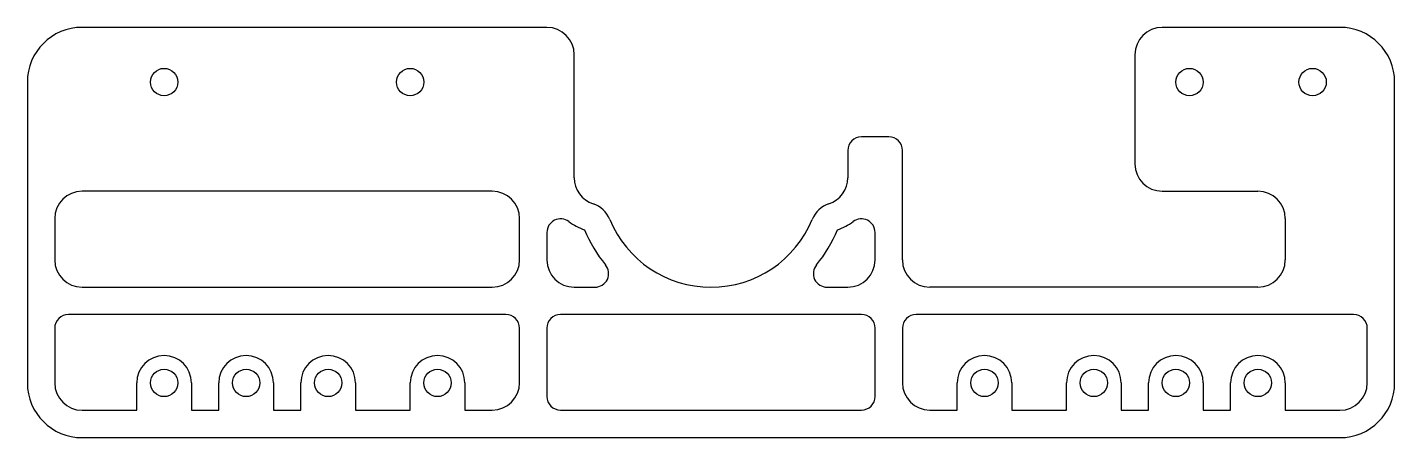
# Model space of a CAD drawing. Header units: millimetres. Extents: x -250 to 250, y -75 to 75.
import ezdxf

# ---------------------------------------------------------------- set-up
doc = ezdxf.new("R2010")
doc.units = ezdxf.units.MM

msp = doc.modelspace()

# ---------------------------------------------------------------- linework, layer by layer
at = {"color": 7, "linetype": 'Continuous', "lineweight": 25}
for p, q in [((-60, 75), (-230, 75)), ((230, 75), (165, 75)), ((-50, 20), (-50, 65)), ((155, 65), (155, 25.1)), ((-250, 55), (-250, -55)), ((250, -55), (250, 55)), ((65, 35), (55, 35)), ((50, 30), (50, 20)), ((70, -10), (70, 30)), ((-80, 15.1), (-230, 15.1)), ((165, 15.1), (200, 15.1)), ((-240, 5.1), (-240, -10)), ((-70, -10), (-70, 5.1)), ((210, 5.1), (210, -10)), ((-60, 0), (-60, -10)), ((60, -10), (60, 0)), ((-230, -20), (-80, -20)), ((-50, -20), (-42.43, -20)), ((42.43, -20), (50, -20)), ((200, -20), (80, -20)), ((-75, -30), (-235, -30)), ((55, -30), (-55, -30)), ((235, -30), (75, -30)), ((-240, -35), (-240, -55)), ((-70, -54.9), (-70, -35)), ((-60, -35), (-60, -59.9)), ((60, -59.9), (60, -35)), ((70, -35), (70, -54.9)), ((240, -55), (240, -35)), ((-210, -65), (-210, -55)), ((-190, -55), (-190, -65)), ((-180, -65), (-180, -55)), ((-160, -55), (-160, -65)), ((-150, -65), (-150, -55)), ((-130, -55), (-130, -65)), ((-110, -65), (-110, -55)), ((-90, -55), (-90, -64.9)), ((90, -64.9), (90, -55)), ((110, -55), (110, -65)), ((130, -65), (130, -55)), ((150, -55), (150, -65)), ((160, -65), (160, -55)), ((180, -55), (180, -65)), ((190, -65), (190, -55)), ((210, -55), (210, -65)), ((-230, -65), (-210, -65)), ((-190, -65), (-180, -65)), ((-160, -65), (-150, -65)), ((-130, -65), (-110, -65)), ((-90, -64.9), (-80, -64.9)), ((-55, -64.9), (55, -64.9)), ((80, -64.9), (90, -64.9)), ((110, -65), (130, -65)), ((150, -65), (160, -65)), ((180, -65), (190, -65)), ((210, -65), (230, -65)), ((-230, -75), (230, -75))]:
    msp.add_line(p, q, dxfattribs=at)
for centre in [(-110, 55), (175, 55), (220, 55), (-200, 55), (-200, -55), (-170, -55), (-140, -55), (-100, -55), (100, -55), (140, -55), (170, -55), (200, -55)]:
    msp.add_circle(centre, 5, dxfattribs=at)
for centre, radius, start, end in [((-230, 55), 20, 90, 180), ((-60, 65), 10, 0, 90), ((165, 65), 10, 90, 180), ((230, 55), 20, 0, 90), ((55, 30), 5, 90, 180), ((65, 30), 5, 0, 90), ((165, 25.1), 10, 180, 270), ((-40, 20), 10, 180, 251.79), ((-230, 5.1), 10, 90, 180), ((-80, 5.1), 10, 0, 90), ((40, 20), 10, 288.21, 0), ((200, 5.1), 10, 0, 90), ((-46.25, 1), 10, 22.3316, 71.79), ((46.25, 1), 10, 108.21, 157.6684), ((-55, 0), 5, 53.1301, 180), ((55, 0), 5, 0, 126.8699), ((-40, 20), 20, 233.1301, 251.79), ((0, 20), 50, 202.3316, 219.5212), ((0, 20), 40, 202.3316, 337.6684), ((0, 20), 50, 320.4788, 337.6684), ((40, 20), 20, 288.21, 306.8699), ((-230, -10), 10, 180, 270), ((-80, -10), 10, 270, 0), ((-50, -10), 10, 180, 270), ((50, -10), 10, 270, 0), ((80, -10), 10, 180, 270), ((200, -10), 10, 270, 0), ((-42.43, -15), 5, 270, 39.5212), ((42.43, -15), 5, 140.4788, 270), ((-75, -35), 5, 0, 90), ((-55, -35), 5, 90, 180), ((55, -35), 5, 0, 90), ((75, -35), 5, 90, 180), ((235, -35), 5, 0, 90), ((-235, -35), 5, 90, 180), ((-200, -55), 10, 0, 180), ((-170, -55), 10, 0, 180), ((-140, -55), 10, 0, 180), ((-100, -55), 10, 0, 180), ((100, -55), 10, 0, 180), ((140, -55), 10, 0, 180), ((170, -55), 10, 0, 180), ((200, -55), 10, 0, 180), ((-230, -55), 20, 180, 270), ((-230, -55), 10, 180, 270), ((-80, -54.9), 10, 270, 0), ((80, -54.9), 10, 180, 270), ((230, -55), 10, 270, 0), ((230, -55), 20, 270, 0), ((-55, -59.9), 5, 180, 270), ((55, -59.9), 5, 270, 0)]:
    msp.add_arc(centre, radius, start, end, dxfattribs=at)

doc.saveas('drawing.dxf')
